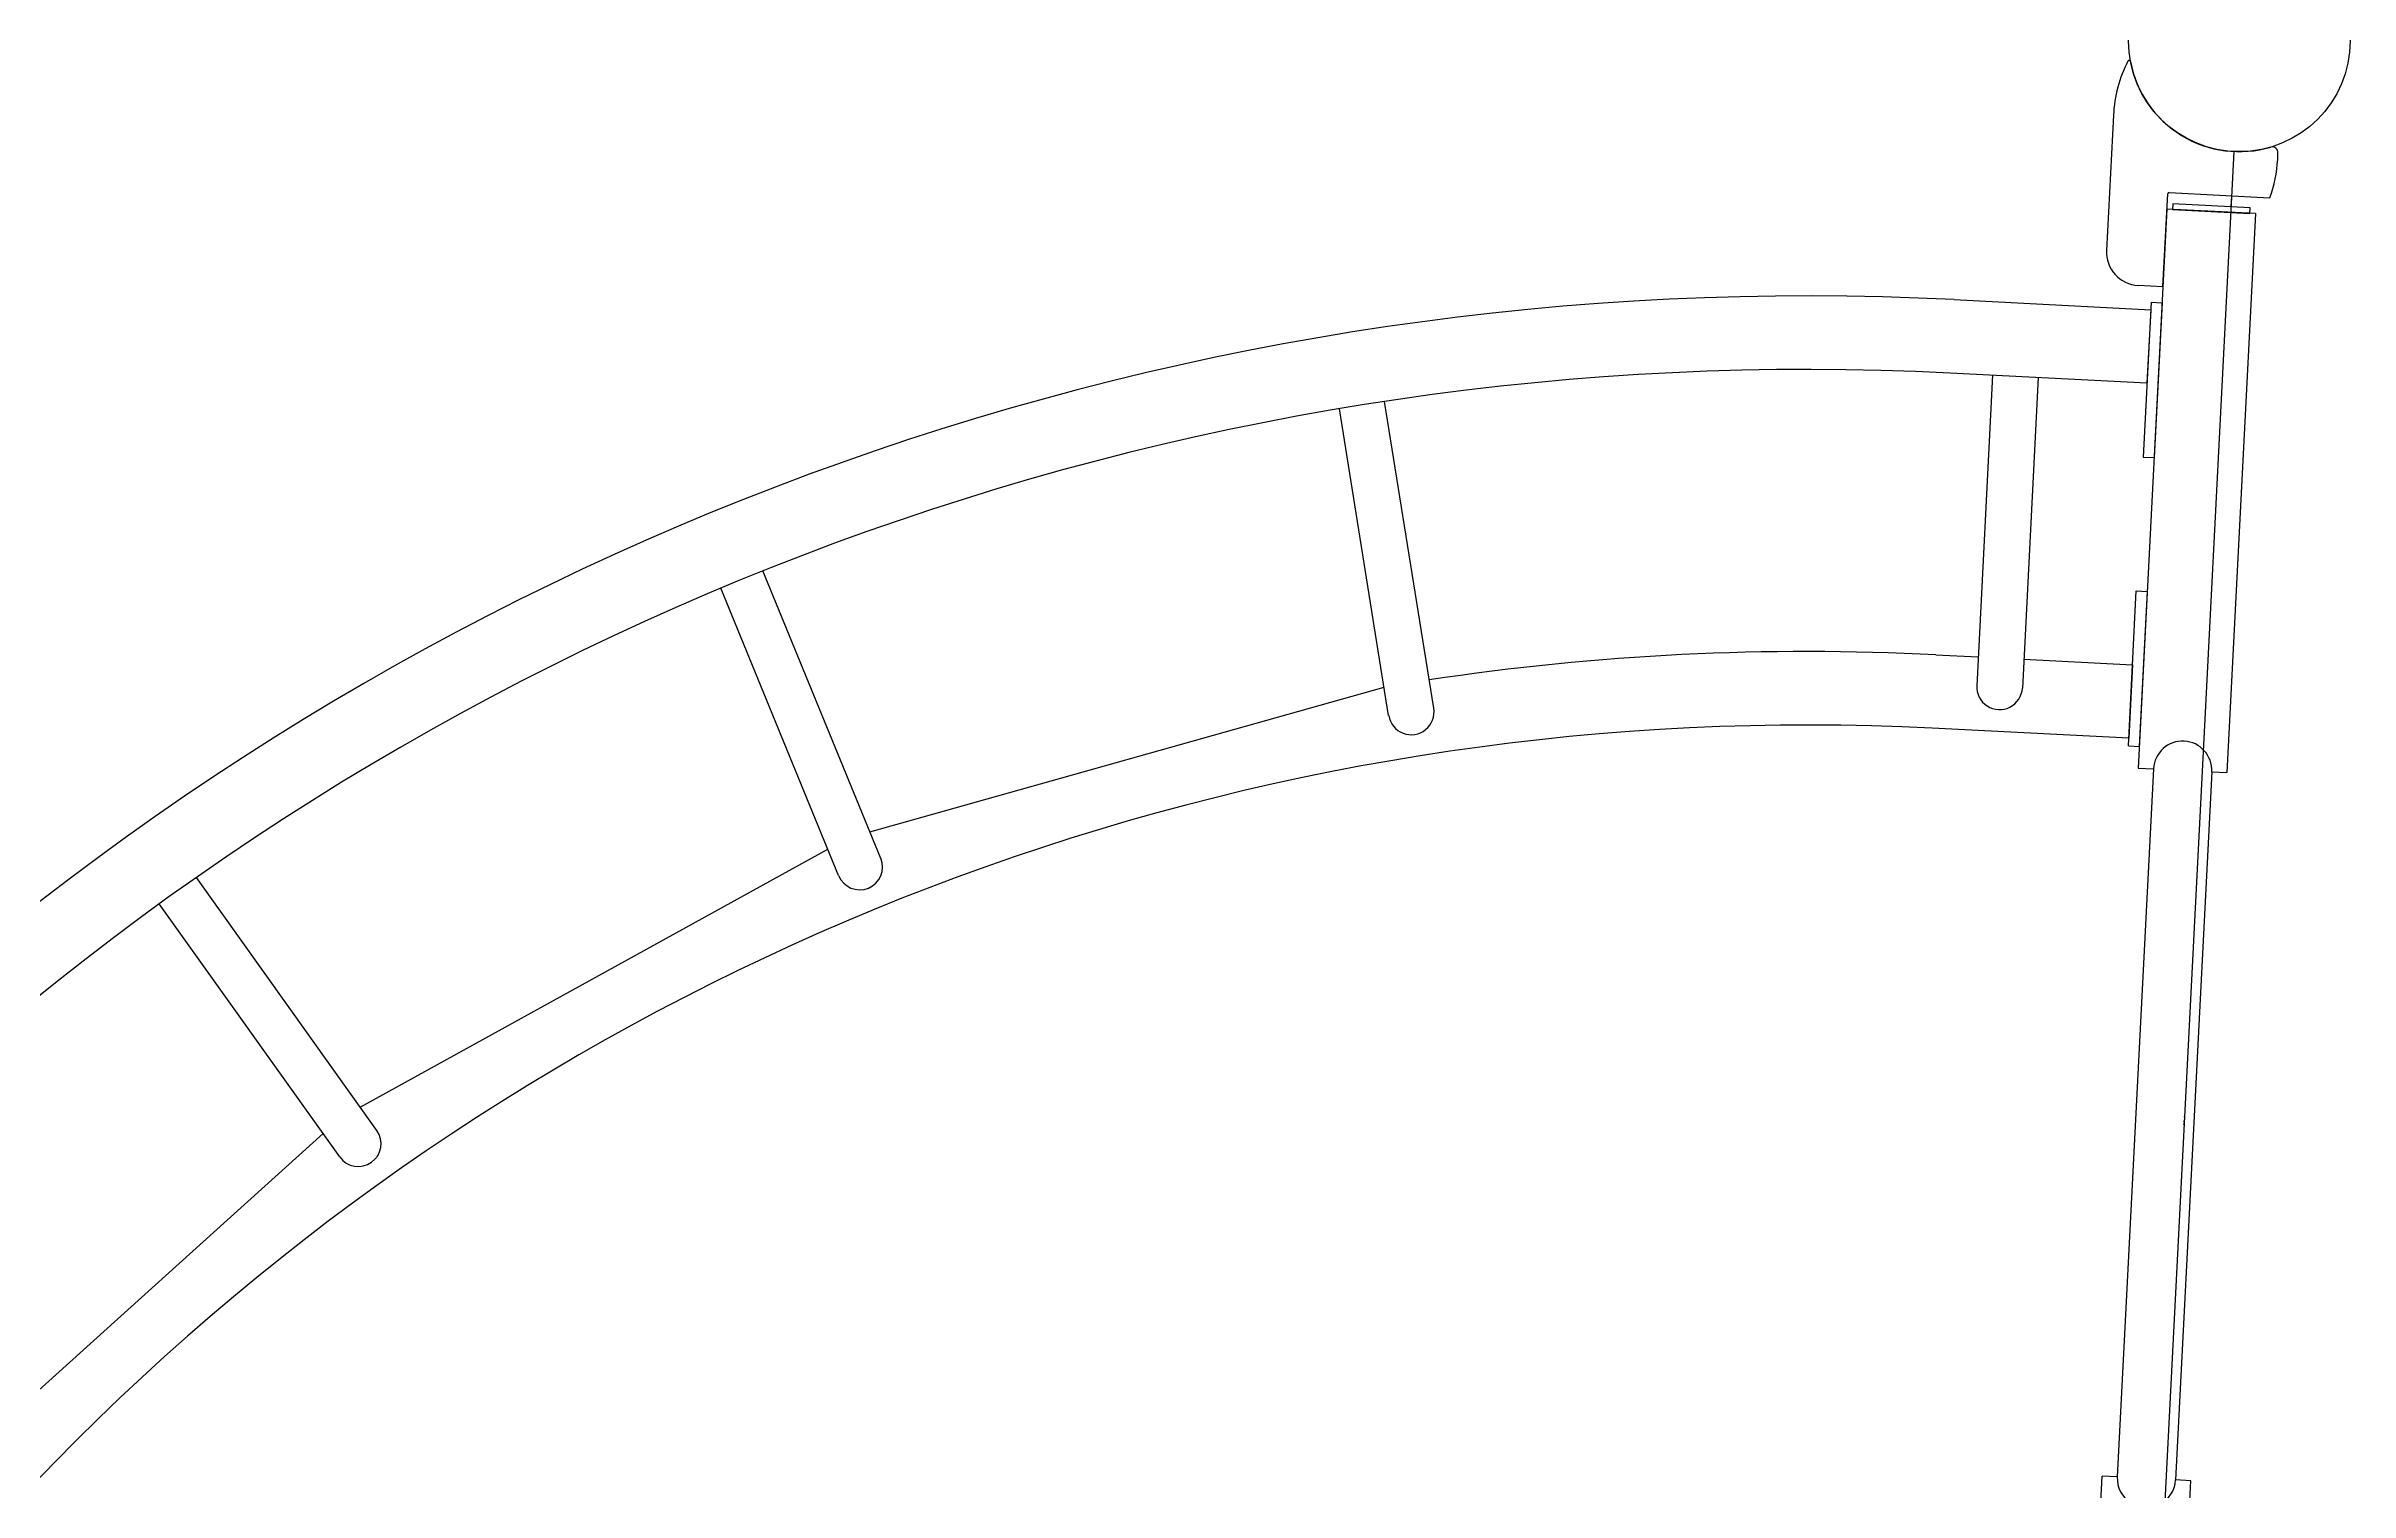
# Model space of a CAD drawing. Header units: feet. Extents: x 10084 to 13321, y 3329 to 8503.
# Drawn here: x 11186.77 to 11191.1, y 5255.834 to 5258.552 of the extents above; entities that cross this region are included whole.
import ezdxf

# ---------------------------------------------------------------- set-up
doc = ezdxf.new("R2010")
doc.units = ezdxf.units.FT
doc.header["$LTSCALE"] = 40
doc.header["$MEASUREMENT"] = 0
doc.layers.add('amenity center', color=31, linetype='Continuous')
doc.styles.add('Style-CHAR_FAST_FONT', font='CHAR_FAST_FONT.shx')

msp = doc.modelspace()

# ---------------------------------------------------------------- linework, layer by layer
at = {"layer": 'amenity center', "color": 7, "ltscale": 100}
for p, q in [((11190.6553, 5258.4228), (11190.6423, 5258.1682)), ((11190.8813, 5258.3542), (11190.6942, 5254.6923)), ((11190.8813, 5258.3542), (11190.8813, 5258.3541)), ((11190.964, 5258.3391), (11190.9646, 5258.352)), ((11190.7484, 5258.1002), (11190.7573, 5258.2745)), ((11190.7599, 5258.2769), (11190.9495, 5258.2672)), ((11190.7558, 5258.2459), (11190.7021, 5257.1951)), ((11190.9223, 5258.2374), (11190.7558, 5258.2459)), ((11190.7668, 5258.2557), (11190.7662, 5258.2453)), ((11190.7662, 5258.2453), (11190.9119, 5258.2379)), ((11190.9124, 5258.2483), (11190.7668, 5258.2557)), ((11190.9223, 5258.2374), (11190.8686, 5257.1866)), ((11190.877, 5258.2709), (11190.876, 5258.2501)), ((11190.9119, 5258.2379), (11190.9124, 5258.2483)), ((11190.7016, 5258.1026), (11190.7484, 5258.1002)), ((11190.3558, 5258.0757), (11190.7253, 5258.0568)), ((11190.726, 5258.071), (11190.7111, 5257.7797)), ((11190.7253, 5258.0568), (11190.7182, 5257.9187)), ((11190.726, 5258.071), (11190.7468, 5258.0699)), ((11190.7468, 5258.0699), (11190.7319, 5257.7786)), ((11190.7182, 5257.9187), (11190.3487, 5257.9375)), ((11190.4282, 5257.9335), (11190.3984, 5257.3498)), ((11190.5139, 5257.9291), (11190.4841, 5257.3455)), ((11189.3778, 5257.3074), (11189.2851, 5257.8842)), ((11189.2931, 5257.2938), (11189.2005, 5257.8706)), ((11190.7111, 5257.7797), (11190.7319, 5257.7786)), ((11188.3388, 5257.0252), (11188.117, 5257.5658)), ((11188.2594, 5256.9927), (11188.0377, 5257.5332)), ((11190.6834, 5257.2368), (11190.6983, 5257.5281)), ((11190.6983, 5257.5281), (11190.7191, 5257.527)), ((11190.7042, 5257.2357), (11190.7191, 5257.527)), ((11190.3217, 5257.408), (11190.4012, 5257.4039)), ((11190.4868, 5257.3995), (11190.6912, 5257.3891)), ((11190.6912, 5257.3891), (11190.6841, 5257.2509)), ((11188.3183, 5257.0751), (11189.2846, 5257.3471)), ((11190.6841, 5257.2509), (11190.3146, 5257.2698)), ((11190.6834, 5257.2368), (11190.7042, 5257.2357)), ((11190.7306, 5257.1937), (11190.6626, 5255.8621)), ((11190.7021, 5257.1951), (11190.7306, 5257.1937)), ((11190.8401, 5257.1881), (11190.7721, 5255.8565)), ((11190.8401, 5257.1881), (11190.8686, 5257.1866)), ((11187.3601, 5256.5575), (11188.239, 5257.0426)), ((11187.3914, 5256.5136), (11187.0523, 5256.9893)), ((11187.3216, 5256.4638), (11186.9825, 5256.9395)), ((11186.5452, 5255.8351), (11187.2903, 5256.5077)), ((11190.5804, 5254.8128), (11190.6341, 5255.8636)), ((11190.6626, 5255.8621), (11190.6341, 5255.8636)), ((11190.7469, 5254.8043), (11190.8006, 5255.8551)), ((11190.8006, 5255.8551), (11190.7721, 5255.8565))]:
    msp.add_line(p, q, dxfattribs=at)
msp.add_circle((11190.8919, 5258.5622), 0.2083, dxfattribs=at)
for centre, radius, start, end in [((11190.905, 5258.41), 0.25, 152.8518, 177.0756), ((11190.6848, 5258.5229), 0.0025, 10.7305, 152.8518), ((11190.8919, 5258.5622), 0.2083, 190.7305, 286.5468), ((11190.9542, 5258.3525), 0.0104, 357.0756, 106.5469), ((11190.7143, 5258.3519), 0.25, 340.1996, 357.0756), ((11190.7598, 5258.2744), 0.0025, 87.0756, 177.0756), ((11190.7047, 5258.165), 0.0625, 177.0756, 267.0756), ((11190.0796, 5252.6691), 5.4136, 87.0756, 177.0756), ((11190.0796, 5252.6691), 5.2753, 87.0756, 177.0756), ((11190.0796, 5252.6691), 4.745, 87.0756, 98.6099), ((11190.4413, 5257.3477), 0.0429, 177.0756, 357.0756), ((11189.3355, 5257.3006), 0.0429, 189.1276, 9.1276), ((11190.0796, 5252.6691), 4.6067, 87.0756, 177.0756), ((11190.7854, 5257.1909), 0.0548, 357.0756, 177.0756), ((11188.2991, 5257.009), 0.0429, 202.3068, 22.3068), ((11187.3565, 5256.4887), 0.0429, 215.486, 35.486), ((11190.7173, 5255.8593), 0.0548, 177.0756, 357.0756)]:
    msp.add_arc(centre, radius, start, end, dxfattribs=at)

# ---------------------------------------------------------------- texts
at = {"layer": 'amenity center', "color": 7, "style": 'Style-CHAR_FAST_FONT'}
for s, height in [('y:/powrscap/4-0/', 0.001667), ('-40', 0.00167)]:
    msp.add_text(s, height=height, rotation=87.0756, dxfattribs=at).set_placement((11190.7878, 5256.5232))

doc.saveas('drawing.dxf')
